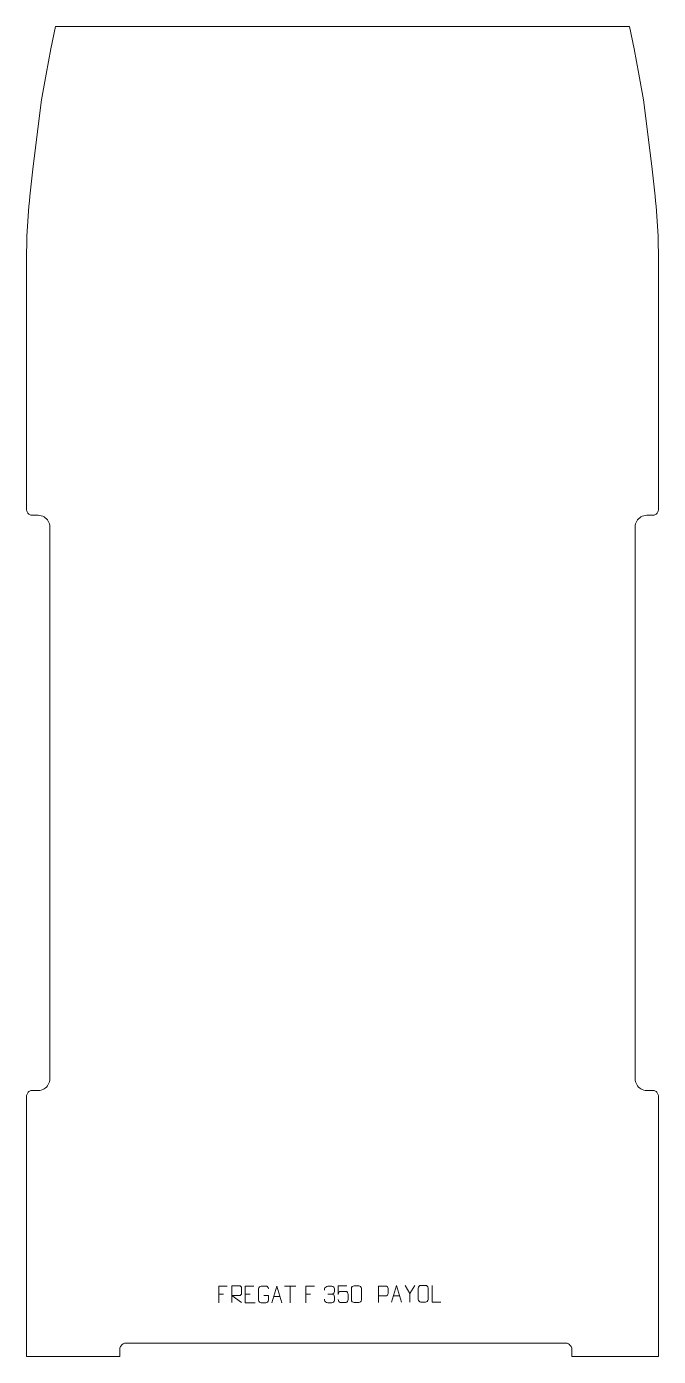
# Model space of a CAD drawing. Header units: millimetres. Extents: x -475 to 475, y -1345 to 655.
import ezdxf

# ---------------------------------------------------------------- set-up
doc = ezdxf.new("R2010")
doc.units = ezdxf.units.MM
doc.header["$MEASUREMENT"] = 0
doc.layers.add('layer 1', color=7, linetype='Continuous')

msp = doc.modelspace()

# ---------------------------------------------------------------- linework, layer by layer
at = {"layer": 'layer 1', "color": 242, "lineweight": 9}
msp.add_open_spline([(-474.9999, -71.2501), (-474.9999, -71.2501), (-474.9999, 309.7232), (-474.9999, 309.7232), (-474.9999, 309.7232), (-474.9999, 309.7232), (-474.9645, 317.2612), (-474.9645, 317.2612), (-474.9645, 317.2612), (-474.9645, 317.2612), (-474.8609, 324.7989), (-474.8609, 324.7989), (-474.8609, 324.7989), (-474.8609, 324.7989), (-474.6865, 332.3359), (-474.6865, 332.3359), (-474.6865, 332.3359), (-474.6865, 332.3359), (-474.4439, 339.8701), (-474.4439, 339.8701), (-474.4439, 339.8701), (-474.4439, 339.8701), (-474.1314, 347.4021), (-474.1314, 347.4021), (-474.1314, 347.4021), (-474.1314, 347.4021), (-473.7487, 354.9304), (-473.7487, 354.9304), (-473.7487, 354.9304), (-473.7487, 354.9304), (-473.2974, 362.4557), (-473.2974, 362.4557), (-473.2974, 362.4557), (-473.2974, 362.4557), (-472.7765, 369.9756), (-472.7765, 369.9756), (-472.7765, 369.9756), (-472.7765, 369.9756), (-472.1863, 377.4907), (-472.1863, 377.4907), (-472.1863, 377.4907), (-472.1863, 377.4907), (-471.5264, 385.0009), (-471.5264, 385.0009), (-471.5264, 385.0009), (-471.5264, 385.0009), (-470.7982, 392.5035), (-470.7982, 392.5035), (-470.7982, 392.5035), (-470.7982, 392.5035), (-469.9994, 399.9994), (-469.9994, 399.9994), (-469.9994, 399.9994), (-469.9994, 399.9994), (-464.9999, 444.9998), (-464.9999, 444.9998), (-464.9999, 444.9998), (-464.9999, 444.9998), (-452.4995, 544.9995), (-452.4995, 544.9995), (-452.4995, 544.9995), (-452.4995, 544.9995), (-445.8149, 583.4171), (-445.8149, 583.4171), (-445.8149, 583.4171), (-445.8149, 583.4171), (-438.4418, 621.7081), (-438.4418, 621.7081), (-438.4418, 621.7081), (-438.4418, 621.7081), (-431.4104, 654.9994), (-431.4104, 654.9994), (-431.4104, 654.9994), (-431.4104, 654.9994), (431.4104, 654.9994), (431.4104, 654.9994), (431.4104, 654.9994), (431.4104, 654.9994), (438.4426, 621.7081), (438.4426, 621.7081), (438.4426, 621.7081), (438.4426, 621.7081), (445.8149, 583.4171), (445.8149, 583.4171), (445.8149, 583.4171), (445.8149, 583.4171), (452.5006, 544.9995), (452.5006, 544.9995), (452.5006, 544.9995), (452.5006, 544.9995), (464.9997, 444.9998), (464.9997, 444.9998), (464.9997, 444.9998), (464.9997, 444.9998), (470.0002, 399.9994), (470.0002, 399.9994), (470.0002, 399.9994), (470.0002, 399.9994), (470.798, 392.5035), (470.798, 392.5035), (470.798, 392.5035), (470.798, 392.5035), (471.5275, 385.0009), (471.5275, 385.0009), (471.5275, 385.0009), (471.5275, 385.0009), (472.1863, 377.4907), (472.1863, 377.4907), (472.1863, 377.4907), (472.1863, 377.4907), (472.7765, 369.9756), (472.7765, 369.9756), (472.7765, 369.9756), (472.7765, 369.9756), (473.2974, 362.4557), (473.2974, 362.4557), (473.2974, 362.4557), (473.2974, 362.4557), (473.7497, 354.9304), (473.7497, 354.9304), (473.7497, 354.9304), (473.7497, 354.9304), (474.1314, 347.4021), (474.1314, 347.4021), (474.1314, 347.4021), (474.1314, 347.4021), (474.4436, 339.8701), (474.4436, 339.8701), (474.4436, 339.8701), (474.4436, 339.8701), (474.6873, 332.3359), (474.6873, 332.3359), (474.6873, 332.3359), (474.6873, 332.3359), (474.8606, 324.7989), (474.8606, 324.7989), (474.8606, 324.7989), (474.8606, 324.7989), (474.9656, 317.2612), (474.9656, 317.2612), (474.9656, 317.2612), (474.9656, 317.2612), (474.9999, 309.7232), (474.9999, 309.7232), (474.9999, 309.7232), (474.9999, 309.7232), (474.9999, -71.2501), (474.9999, -71.2501), (474.9999, -71.2501), (474.9999, -71.2501), (474.9254, -72.3925), (474.9254, -72.3925), (474.9254, -72.3925), (474.9254, -72.3925), (474.7016, -73.5142), (474.7016, -73.5142), (474.7016, -73.5142), (474.7016, -73.5142), (474.3343, -74.5986), (474.3343, -74.5986), (474.3343, -74.5986), (474.3343, -74.5986), (473.8277, -75.625), (473.8277, -75.625), (473.8277, -75.625), (473.8277, -75.625), (473.1916, -76.5772), (473.1916, -76.5772), (473.1916, -76.5772), (473.1916, -76.5772), (472.4375, -77.4367), (472.4375, -77.4367), (472.4375, -77.4367), (472.4375, -77.4367), (471.5769, -78.1919), (471.5769, -78.1919), (471.5769, -78.1919), (471.5769, -78.1919), (470.6247, -78.828), (470.6247, -78.828), (470.6247, -78.828), (470.6247, -78.828), (469.5983, -79.3343), (469.5983, -79.3343), (469.5983, -79.3343), (469.5983, -79.3343), (468.515, -79.7019), (468.515, -79.7019), (468.515, -79.7019), (468.515, -79.7019), (467.3925, -79.9257), (467.3925, -79.9257), (467.3925, -79.9257), (467.3925, -79.9257), (466.2498, -79.9999), (466.2498, -79.9999), (466.2498, -79.9999), (466.2498, -79.9999), (457.5, -79.9999), (457.5, -79.9999), (457.5, -79.9999), (457.5, -79.9999), (455.2159, -80.1494), (455.2159, -80.1494), (455.2159, -80.1494), (455.2159, -80.1494), (452.9707, -80.5961), (452.9707, -80.5961), (452.9707, -80.5961), (452.9707, -80.5961), (450.803, -81.332), (450.803, -81.332), (450.803, -81.332), (450.803, -81.332), (448.7502, -82.3449), (448.7502, -82.3449), (448.7502, -82.3449), (448.7502, -82.3449), (446.847, -83.6161), (446.847, -83.6161), (446.847, -83.6161), (446.847, -83.6161), (445.1253, -85.1261), (445.1253, -85.1261), (445.1253, -85.1261), (445.1253, -85.1261), (443.6164, -86.8464), (443.6164, -86.8464), (443.6164, -86.8464), (443.6164, -86.8464), (442.3444, -88.7497), (442.3444, -88.7497), (442.3444, -88.7497), (442.3444, -88.7497), (441.3323, -90.8024), (441.3323, -90.8024), (441.3323, -90.8024), (441.3323, -90.8024), (440.5963, -92.9705), (440.5963, -92.9705), (440.5963, -92.9705), (440.5963, -92.9705), (440.1497, -95.2157), (440.1497, -95.2157), (440.1497, -95.2157), (440.1497, -95.2157), (440.0001, -97.4997), (440.0001, -97.4997), (440.0001, -97.4997), (440.0001, -97.4997), (440.0001, -927.5004), (440.0001, -927.5004), (440.0001, -927.5004), (440.0001, -927.5004), (440.1497, -929.7845), (440.1497, -929.7845), (440.1497, -929.7845), (440.1497, -929.7845), (440.5963, -932.0294), (440.5963, -932.0294), (440.5963, -932.0294), (440.5963, -932.0294), (441.3323, -934.1964), (441.3323, -934.1964), (441.3323, -934.1964), (441.3323, -934.1964), (442.3444, -936.2502), (442.3444, -936.2502), (442.3444, -936.2502), (442.3444, -936.2502), (443.6164, -938.1535), (443.6164, -938.1535), (443.6164, -938.1535), (443.6164, -938.1535), (445.1253, -939.874), (445.1253, -939.874), (445.1253, -939.874), (445.1253, -939.874), (446.847, -941.3841), (446.847, -941.3841), (446.847, -941.3841), (446.847, -941.3841), (448.7502, -942.655), (448.7502, -942.655), (448.7502, -942.655), (448.7502, -942.655), (450.803, -943.6681), (450.803, -943.6681), (450.803, -943.6681), (450.803, -943.6681), (452.9707, -944.4041), (452.9707, -944.4041), (452.9707, -944.4041), (452.9707, -944.4041), (455.2159, -944.8505), (455.2159, -944.8505), (455.2159, -944.8505), (455.2159, -944.8505), (457.5, -945), (457.5, -945), (457.5, -945), (457.5, -945), (466.2498, -945), (466.2498, -945), (466.2498, -945), (466.2498, -945), (467.3925, -945.0742), (467.3925, -945.0742), (467.3925, -945.0742), (467.3925, -945.0742), (468.515, -945.298), (468.515, -945.298), (468.515, -945.298), (468.515, -945.298), (469.5983, -945.6656), (469.5983, -945.6656), (469.5983, -945.6656), (469.5983, -945.6656), (470.6247, -946.1721), (470.6247, -946.1721), (470.6247, -946.1721), (470.6247, -946.1721), (471.5769, -946.808), (471.5769, -946.808), (471.5769, -946.808), (471.5769, -946.808), (472.4375, -947.5632), (472.4375, -947.5632), (472.4375, -947.5632), (472.4375, -947.5632), (473.1916, -948.4228), (473.1916, -948.4228), (473.1916, -948.4228), (473.1916, -948.4228), (473.8277, -949.3749), (473.8277, -949.3749), (473.8277, -949.3749), (473.8277, -949.3749), (474.3343, -950.4013), (474.3343, -950.4013), (474.3343, -950.4013), (474.3343, -950.4013), (474.7016, -951.4857), (474.7016, -951.4857), (474.7016, -951.4857), (474.7016, -951.4857), (474.9254, -952.6074), (474.9254, -952.6074), (474.9254, -952.6074), (474.9254, -952.6074), (474.9999, -953.7498), (474.9999, -953.7498), (474.9999, -953.7498), (474.9999, -953.7498), (474.9999, -1344.9994), (474.9999, -1344.9994), (474.9999, -1344.9994), (474.9999, -1344.9994), (344.9998, -1344.9994), (344.9998, -1344.9994), (344.9998, -1344.9994), (344.9998, -1344.9994), (344.9998, -1334.9995), (344.9998, -1334.9995), (344.9998, -1334.9995), (344.9998, -1334.9995), (344.9143, -1333.694), (344.9143, -1333.694), (344.9143, -1333.694), (344.9143, -1333.694), (344.6601, -1332.4115), (344.6601, -1332.4115), (344.6601, -1332.4115), (344.6601, -1332.4115), (344.2393, -1331.173), (344.2393, -1331.173), (344.2393, -1331.173), (344.2393, -1331.173), (343.6604, -1330.0001), (343.6604, -1330.0001), (343.6604, -1330.0001), (343.6604, -1330.0001), (342.9339, -1328.9116), (342.9339, -1328.9116), (342.9339, -1328.9116), (342.9339, -1328.9116), (342.0713, -1327.9292), (342.0713, -1327.9292), (342.0713, -1327.9292), (342.0713, -1327.9292), (341.0878, -1327.0664), (341.0878, -1327.0664), (341.0878, -1327.0664), (341.0878, -1327.0664), (340.0004, -1326.3401), (340.0004, -1326.3401), (340.0004, -1326.3401), (340.0004, -1326.3401), (338.8275, -1325.7612), (338.8275, -1325.7612), (338.8275, -1325.7612), (338.8275, -1325.7612), (337.5887, -1325.3405), (337.5887, -1325.3405), (337.5887, -1325.3405), (337.5887, -1325.3405), (336.3054, -1325.0851), (336.3054, -1325.0851), (336.3054, -1325.0851), (336.3054, -1325.0851), (334.9999, -1324.9996), (334.9999, -1324.9996), (334.9999, -1324.9996), (334.9999, -1324.9996), (-325, -1324.9996), (-325, -1324.9996), (-325, -1324.9996), (-325, -1324.9996), (-326.3055, -1325.0851), (-326.3055, -1325.0851), (-326.3055, -1325.0851), (-326.3055, -1325.0851), (-327.588, -1325.3405), (-327.588, -1325.3405), (-327.588, -1325.3405), (-327.588, -1325.3405), (-328.8265, -1325.7612), (-328.8265, -1325.7612), (-328.8265, -1325.7612), (-328.8265, -1325.7612), (-329.9994, -1326.3401), (-329.9994, -1326.3401), (-329.9994, -1326.3401), (-329.9994, -1326.3401), (-331.0879, -1327.0664), (-331.0879, -1327.0664), (-331.0879, -1327.0664), (-331.0879, -1327.0664), (-332.0703, -1327.9292), (-332.0703, -1327.9292), (-332.0703, -1327.9292), (-332.0703, -1327.9292), (-332.9329, -1328.9116), (-332.9329, -1328.9116), (-332.9329, -1328.9116), (-332.9329, -1328.9116), (-333.6605, -1330.0001), (-333.6605, -1330.0001), (-333.6605, -1330.0001), (-333.6605, -1330.0001), (-334.2383, -1331.173), (-334.2383, -1331.173), (-334.2383, -1331.173), (-334.2383, -1331.173), (-334.6591, -1332.4115), (-334.6591, -1332.4115), (-334.6591, -1332.4115), (-334.6591, -1332.4115), (-334.9144, -1333.694), (-334.9144, -1333.694), (-334.9144, -1333.694), (-334.9144, -1333.694), (-334.9999, -1334.9995), (-334.9999, -1334.9995), (-334.9999, -1334.9995), (-334.9999, -1334.9995), (-334.9999, -1344.9994), (-334.9999, -1344.9994), (-334.9999, -1344.9994), (-334.9999, -1344.9994), (-474.9999, -1344.9994), (-474.9999, -1344.9994), (-474.9999, -1344.9994), (-474.9999, -1344.9994), (-474.9999, -953.7498), (-474.9999, -953.7498), (-474.9999, -953.7498), (-474.9999, -953.7498), (-474.9246, -952.6074), (-474.9246, -952.6074), (-474.9246, -952.6074), (-474.9246, -952.6074), (-474.7019, -951.4857), (-474.7019, -951.4857), (-474.7019, -951.4857), (-474.7019, -951.4857), (-474.3332, -950.4013), (-474.3332, -950.4013), (-474.3332, -950.4013), (-474.3332, -950.4013), (-473.8277, -949.3749), (-473.8277, -949.3749), (-473.8277, -949.3749), (-473.8277, -949.3749), (-473.1919, -948.4228), (-473.1919, -948.4228), (-473.1919, -948.4228), (-473.1919, -948.4228), (-472.4367, -947.5632), (-472.4367, -947.5632), (-472.4367, -947.5632), (-472.4367, -947.5632), (-471.576, -946.808), (-471.576, -946.808), (-471.576, -946.808), (-471.576, -946.808), (-470.625, -946.1721), (-470.625, -946.1721), (-470.625, -946.1721), (-470.625, -946.1721), (-469.5986, -945.6656), (-469.5986, -945.6656), (-469.5986, -945.6656), (-469.5986, -945.6656), (-468.5142, -945.298), (-468.5142, -945.298), (-468.5142, -945.298), (-468.5142, -945.298), (-467.3914, -945.0742), (-467.3914, -945.0742), (-467.3914, -945.0742), (-467.3914, -945.0742), (-466.2498, -945), (-466.2498, -945), (-466.2498, -945), (-466.2498, -945), (-457.5, -945), (-457.5, -945), (-457.5, -945), (-457.5, -945), (-455.2151, -944.8505), (-455.2151, -944.8505), (-455.2151, -944.8505), (-455.2151, -944.8505), (-452.971, -944.4041), (-452.971, -944.4041), (-452.971, -944.4041), (-452.971, -944.4041), (-450.803, -943.6681), (-450.803, -943.6681), (-450.803, -943.6681), (-450.803, -943.6681), (-448.7502, -942.655), (-448.7502, -942.655), (-448.7502, -942.655), (-448.7502, -942.655), (-446.8459, -941.3841), (-446.8459, -941.3841), (-446.8459, -941.3841), (-446.8459, -941.3841), (-445.1256, -939.874), (-445.1256, -939.874), (-445.1256, -939.874), (-445.1256, -939.874), (-443.6164, -938.1535), (-443.6164, -938.1535), (-443.6164, -938.1535), (-443.6164, -938.1535), (-442.3444, -936.2502), (-442.3444, -936.2502), (-442.3444, -936.2502), (-442.3444, -936.2502), (-441.3312, -934.1964), (-441.3312, -934.1964), (-441.3312, -934.1964), (-441.3312, -934.1964), (-440.5963, -932.0294), (-440.5963, -932.0294), (-440.5963, -932.0294), (-440.5963, -932.0294), (-440.1499, -929.7845), (-440.1499, -929.7845), (-440.1499, -929.7845), (-440.1499, -929.7845), (-439.9993, -927.5004), (-439.9993, -927.5004), (-439.9993, -927.5004), (-439.9993, -927.5004), (-439.9993, -97.4997), (-439.9993, -97.4997), (-439.9993, -97.4997), (-439.9993, -97.4997), (-440.1499, -95.2157), (-440.1499, -95.2157), (-440.1499, -95.2157), (-440.1499, -95.2157), (-440.5963, -92.9705), (-440.5963, -92.9705), (-440.5963, -92.9705), (-440.5963, -92.9705), (-441.3312, -90.8024), (-441.3312, -90.8024), (-441.3312, -90.8024), (-441.3312, -90.8024), (-442.3444, -88.7497), (-442.3444, -88.7497), (-442.3444, -88.7497), (-442.3444, -88.7497), (-443.6164, -86.8464), (-443.6164, -86.8464), (-443.6164, -86.8464), (-443.6164, -86.8464), (-445.1256, -85.1261), (-445.1256, -85.1261), (-445.1256, -85.1261), (-445.1256, -85.1261), (-446.8459, -83.6161), (-446.8459, -83.6161), (-446.8459, -83.6161), (-446.8459, -83.6161), (-448.7502, -82.3449), (-448.7502, -82.3449), (-448.7502, -82.3449), (-448.7502, -82.3449), (-450.803, -81.332), (-450.803, -81.332), (-450.803, -81.332), (-450.803, -81.332), (-452.971, -80.5961), (-452.971, -80.5961), (-452.971, -80.5961), (-452.971, -80.5961), (-455.2151, -80.1494), (-455.2151, -80.1494), (-455.2151, -80.1494), (-455.2151, -80.1494), (-457.5, -79.9999), (-457.5, -79.9999), (-457.5, -79.9999), (-457.5, -79.9999), (-466.2498, -79.9999), (-466.2498, -79.9999), (-466.2498, -79.9999), (-466.2498, -79.9999), (-467.3914, -79.9257), (-467.3914, -79.9257), (-467.3914, -79.9257), (-467.3914, -79.9257), (-468.5142, -79.7019), (-468.5142, -79.7019), (-468.5142, -79.7019), (-468.5142, -79.7019), (-469.5986, -79.3343), (-469.5986, -79.3343), (-469.5986, -79.3343), (-469.5986, -79.3343), (-470.625, -78.828), (-470.625, -78.828), (-470.625, -78.828), (-470.625, -78.828), (-471.576, -78.1919), (-471.576, -78.1919), (-471.576, -78.1919), (-471.576, -78.1919), (-472.4367, -77.4367), (-472.4367, -77.4367), (-472.4367, -77.4367), (-472.4367, -77.4367), (-473.1919, -76.5772), (-473.1919, -76.5772), (-473.1919, -76.5772), (-473.1919, -76.5772), (-473.8277, -75.625), (-473.8277, -75.625), (-473.8277, -75.625), (-473.8277, -75.625), (-474.3332, -74.5986), (-474.3332, -74.5986), (-474.3332, -74.5986), (-474.3332, -74.5986), (-474.7019, -73.5142), (-474.7019, -73.5142), (-474.7019, -73.5142), (-474.7019, -73.5142), (-474.9246, -72.3925), (-474.9246, -72.3925), (-474.9246, -72.3925), (-474.9246, -72.3925), (-474.9999, -71.2501), (-474.9999, -71.2501)], degree=3, knots=[0, 0, 0, 0, 0.005847953, 0.005847953, 0.005847953, 0.005847953, 0.011695906, 0.011695906, 0.011695906, 0.011695906, 0.01754386, 0.01754386, 0.01754386, 0.01754386, 0.023391813, 0.023391813, 0.023391813, 0.023391813, 0.029239766, 0.029239766, 0.029239766, 0.029239766, 0.035087719, 0.035087719, 0.035087719, 0.035087719, 0.040935673, 0.040935673, 0.040935673, 0.040935673, 0.046783626, 0.046783626, 0.046783626, 0.046783626, 0.052631579, 0.052631579, 0.052631579, 0.052631579, 0.058479532, 0.058479532, 0.058479532, 0.058479532, 0.064327485, 0.064327485, 0.064327485, 0.064327485, 0.070175439, 0.070175439, 0.070175439, 0.070175439, 0.076023392, 0.076023392, 0.076023392, 0.076023392, 0.081871345, 0.081871345, 0.081871345, 0.081871345, 0.087719298, 0.087719298, 0.087719298, 0.087719298, 0.093567251, 0.093567251, 0.093567251, 0.093567251, 0.099415205, 0.099415205, 0.099415205, 0.099415205, 0.105263158, 0.105263158, 0.105263158, 0.105263158, 0.111111111, 0.111111111, 0.111111111, 0.111111111, 0.116959064, 0.116959064, 0.116959064, 0.116959064, 0.122807018, 0.122807018, 0.122807018, 0.122807018, 0.128654971, 0.128654971, 0.128654971, 0.128654971, 0.134502924, 0.134502924, 0.134502924, 0.134502924, 0.140350877, 0.140350877, 0.140350877, 0.140350877, 0.14619883, 0.14619883, 0.14619883, 0.14619883, 0.152046784, 0.152046784, 0.152046784, 0.152046784, 0.157894737, 0.157894737, 0.157894737, 0.157894737, 0.16374269, 0.16374269, 0.16374269, 0.16374269, 0.169590643, 0.169590643, 0.169590643, 0.169590643, 0.175438596, 0.175438596, 0.175438596, 0.175438596, 0.18128655, 0.18128655, 0.18128655, 0.18128655, 0.187134503, 0.187134503, 0.187134503, 0.187134503, 0.192982456, 0.192982456, 0.192982456, 0.192982456, 0.198830409, 0.198830409, 0.198830409, 0.198830409, 0.204678363, 0.204678363, 0.204678363, 0.204678363, 0.210526316, 0.210526316, 0.210526316, 0.210526316, 0.216374269, 0.216374269, 0.216374269, 0.216374269, 0.222222222, 0.222222222, 0.222222222, 0.222222222, 0.228070175, 0.228070175, 0.228070175, 0.228070175, 0.233918129, 0.233918129, 0.233918129, 0.233918129, 0.239766082, 0.239766082, 0.239766082, 0.239766082, 0.245614035, 0.245614035, 0.245614035, 0.245614035, 0.251461988, 0.251461988, 0.251461988, 0.251461988, 0.257309942, 0.257309942, 0.257309942, 0.257309942, 0.263157895, 0.263157895, 0.263157895, 0.263157895, 0.269005848, 0.269005848, 0.269005848, 0.269005848, 0.274853801, 0.274853801, 0.274853801, 0.274853801, 0.280701754, 0.280701754, 0.280701754, 0.280701754, 0.286549708, 0.286549708, 0.286549708, 0.286549708, 0.292397661, 0.292397661, 0.292397661, 0.292397661, 0.298245614, 0.298245614, 0.298245614, 0.298245614, 0.304093567, 0.304093567, 0.304093567, 0.304093567, 0.30994152, 0.30994152, 0.30994152, 0.30994152, 0.315789474, 0.315789474, 0.315789474, 0.315789474, 0.321637427, 0.321637427, 0.321637427, 0.321637427, 0.32748538, 0.32748538, 0.32748538, 0.32748538, 0.333333333, 0.333333333, 0.333333333, 0.333333333, 0.339181287, 0.339181287, 0.339181287, 0.339181287, 0.34502924, 0.34502924, 0.34502924, 0.34502924, 0.350877193, 0.350877193, 0.350877193, 0.350877193, 0.356725146, 0.356725146, 0.356725146, 0.356725146, 0.362573099, 0.362573099, 0.362573099, 0.362573099, 0.368421053, 0.368421053, 0.368421053, 0.368421053, 0.374269006, 0.374269006, 0.374269006, 0.374269006, 0.380116959, 0.380116959, 0.380116959, 0.380116959, 0.385964912, 0.385964912, 0.385964912, 0.385964912, 0.391812865, 0.391812865, 0.391812865, 0.391812865, 0.397660819, 0.397660819, 0.397660819, 0.397660819, 0.403508772, 0.403508772, 0.403508772, 0.403508772, 0.409356725, 0.409356725, 0.409356725, 0.409356725, 0.415204678, 0.415204678, 0.415204678, 0.415204678, 0.421052632, 0.421052632, 0.421052632, 0.421052632, 0.426900585, 0.426900585, 0.426900585, 0.426900585, 0.432748538, 0.432748538, 0.432748538, 0.432748538, 0.438596491, 0.438596491, 0.438596491, 0.438596491, 0.444444444, 0.444444444, 0.444444444, 0.444444444, 0.450292398, 0.450292398, 0.450292398, 0.450292398, 0.456140351, 0.456140351, 0.456140351, 0.456140351, 0.461988304, 0.461988304, 0.461988304, 0.461988304, 0.467836257, 0.467836257, 0.467836257, 0.467836257, 0.473684211, 0.473684211, 0.473684211, 0.473684211, 0.479532164, 0.479532164, 0.479532164, 0.479532164, 0.485380117, 0.485380117, 0.485380117, 0.485380117, 0.49122807, 0.49122807, 0.49122807, 0.49122807, 0.497076023, 0.497076023, 0.497076023, 0.497076023, 0.502923977, 0.502923977, 0.502923977, 0.502923977, 0.50877193, 0.50877193, 0.50877193, 0.50877193, 0.514619883, 0.514619883, 0.514619883, 0.514619883, 0.520467836, 0.520467836, 0.520467836, 0.520467836, 0.526315789, 0.526315789, 0.526315789, 0.526315789, 0.532163743, 0.532163743, 0.532163743, 0.532163743, 0.538011696, 0.538011696, 0.538011696, 0.538011696, 0.543859649, 0.543859649, 0.543859649, 0.543859649, 0.549707602, 0.549707602, 0.549707602, 0.549707602, 0.555555556, 0.555555556, 0.555555556, 0.555555556, 0.561403509, 0.561403509, 0.561403509, 0.561403509, 0.567251462, 0.567251462, 0.567251462, 0.567251462, 0.573099415, 0.573099415, 0.573099415, 0.573099415, 0.578947368, 0.578947368, 0.578947368, 0.578947368, 0.584795322, 0.584795322, 0.584795322, 0.584795322, 0.590643275, 0.590643275, 0.590643275, 0.590643275, 0.596491228, 0.596491228, 0.596491228, 0.596491228, 0.602339181, 0.602339181, 0.602339181, 0.602339181, 0.608187135, 0.608187135, 0.608187135, 0.608187135, 0.614035088, 0.614035088, 0.614035088, 0.614035088, 0.619883041, 0.619883041, 0.619883041, 0.619883041, 0.625730994, 0.625730994, 0.625730994, 0.625730994, 0.631578947, 0.631578947, 0.631578947, 0.631578947, 0.637426901, 0.637426901, 0.637426901, 0.637426901, 0.643274854, 0.643274854, 0.643274854, 0.643274854, 0.649122807, 0.649122807, 0.649122807, 0.649122807, 0.65497076, 0.65497076, 0.65497076, 0.65497076, 0.660818713, 0.660818713, 0.660818713, 0.660818713, 0.666666667, 0.666666667, 0.666666667, 0.666666667, 0.67251462, 0.67251462, 0.67251462, 0.67251462, 0.678362573, 0.678362573, 0.678362573, 0.678362573, 0.684210526, 0.684210526, 0.684210526, 0.684210526, 0.69005848, 0.69005848, 0.69005848, 0.69005848, 0.695906433, 0.695906433, 0.695906433, 0.695906433, 0.701754386, 0.701754386, 0.701754386, 0.701754386, 0.707602339, 0.707602339, 0.707602339, 0.707602339, 0.713450292, 0.713450292, 0.713450292, 0.713450292, 0.719298246, 0.719298246, 0.719298246, 0.719298246, 0.725146199, 0.725146199, 0.725146199, 0.725146199, 0.730994152, 0.730994152, 0.730994152, 0.730994152, 0.736842105, 0.736842105, 0.736842105, 0.736842105, 0.742690058, 0.742690058, 0.742690058, 0.742690058, 0.748538012, 0.748538012, 0.748538012, 0.748538012, 0.754385965, 0.754385965, 0.754385965, 0.754385965, 0.760233918, 0.760233918, 0.760233918, 0.760233918, 0.766081871, 0.766081871, 0.766081871, 0.766081871, 0.771929825, 0.771929825, 0.771929825, 0.771929825, 0.777777778, 0.777777778, 0.777777778, 0.777777778, 0.783625731, 0.783625731, 0.783625731, 0.783625731, 0.789473684, 0.789473684, 0.789473684, 0.789473684, 0.795321637, 0.795321637, 0.795321637, 0.795321637, 0.801169591, 0.801169591, 0.801169591, 0.801169591, 0.807017544, 0.807017544, 0.807017544, 0.807017544, 0.812865497, 0.812865497, 0.812865497, 0.812865497, 0.81871345, 0.81871345, 0.81871345, 0.81871345, 0.824561404, 0.824561404, 0.824561404, 0.824561404, 0.830409357, 0.830409357, 0.830409357, 0.830409357, 0.83625731, 0.83625731, 0.83625731, 0.83625731, 0.842105263, 0.842105263, 0.842105263, 0.842105263, 0.847953216, 0.847953216, 0.847953216, 0.847953216, 0.85380117, 0.85380117, 0.85380117, 0.85380117, 0.859649123, 0.859649123, 0.859649123, 0.859649123, 0.865497076, 0.865497076, 0.865497076, 0.865497076, 0.871345029, 0.871345029, 0.871345029, 0.871345029, 0.877192982, 0.877192982, 0.877192982, 0.877192982, 0.883040936, 0.883040936, 0.883040936, 0.883040936, 0.888888889, 0.888888889, 0.888888889, 0.888888889, 0.894736842, 0.894736842, 0.894736842, 0.894736842, 0.900584795, 0.900584795, 0.900584795, 0.900584795, 0.906432749, 0.906432749, 0.906432749, 0.906432749, 0.912280702, 0.912280702, 0.912280702, 0.912280702, 0.918128655, 0.918128655, 0.918128655, 0.918128655, 0.923976608, 0.923976608, 0.923976608, 0.923976608, 0.929824561, 0.929824561, 0.929824561, 0.929824561, 0.935672515, 0.935672515, 0.935672515, 0.935672515, 0.941520468, 0.941520468, 0.941520468, 0.941520468, 0.947368421, 0.947368421, 0.947368421, 0.947368421, 0.953216374, 0.953216374, 0.953216374, 0.953216374, 0.959064327, 0.959064327, 0.959064327, 0.959064327, 0.964912281, 0.964912281, 0.964912281, 0.964912281, 0.970760234, 0.970760234, 0.970760234, 0.970760234, 0.976608187, 0.976608187, 0.976608187, 0.976608187, 0.98245614, 0.98245614, 0.98245614, 0.98245614, 0.988304094, 0.988304094, 0.988304094, 0.988304094, 1, 1, 1, 1], dxfattribs=at)
at = {"layer": 'layer 1', "color": 250, "lineweight": 9}
for points, knots in [([(-173.3182, -1239.3386), (-173.3182, -1239.3386), (-186.1922, -1239.3386), (-186.1922, -1239.3386), (-186.1922, -1239.3386), (-186.1922, -1239.3386), (-186.1922, -1264.2922), (-186.1922, -1264.2922)], [0, 0, 0, 0, 0.333333333, 0.333333333, 0.333333333, 0.333333333, 1, 1, 1, 1]), ([(-166.3561, -1263.695), (-166.3561, -1263.695), (-166.3561, -1238.7415), (-166.3561, -1238.7415), (-166.3561, -1238.7415), (-162.7613, -1238.7415), (-159.1658, -1238.7415), (-155.5706, -1238.7415), (-155.5706, -1238.7415), (-153.2453, -1238.7792), (-151.688, -1240.2692), (-151.6921, -1242.6356), (-151.6921, -1242.6356), (-151.6925, -1244.6711), (-151.6925, -1247.7305), (-151.6921, -1249.7665), (-151.6921, -1249.7665), (-151.6986, -1251.642), (-153.5109, -1253.5838), (-155.5204, -1253.6029), (-155.5204, -1253.6029), (-155.5204, -1253.6029), (-166.3561, -1253.6029), (-166.3561, -1253.6029), (-166.3561, -1253.6029), (-166.3561, -1253.6029), (-151.7014, -1263.695), (-151.7014, -1263.695)], [0, 0, 0, 0, 0.125, 0.125, 0.125, 0.125, 0.25, 0.25, 0.25, 0.25, 0.375, 0.375, 0.375, 0.375, 0.5, 0.5, 0.5, 0.5, 0.625, 0.625, 0.625, 0.625, 0.75, 0.75, 0.75, 0.75, 1, 1, 1, 1]), ([(-133.3182, -1239.3386), (-133.3182, -1239.3386), (-146.1921, -1239.3386), (-146.1921, -1239.3386), (-146.1921, -1239.3386), (-146.1921, -1239.3386), (-146.1921, -1264.2922), (-146.1921, -1264.2922), (-146.1921, -1264.2922), (-146.1921, -1264.2922), (-131.3263, -1264.2922), (-131.3263, -1264.2922)], [0, 0, 0, 0, 0.25, 0.25, 0.25, 0.25, 0.5, 0.5, 0.5, 0.5, 1, 1, 1, 1]), ([(-118.5043, -1253.3064), (-118.5043, -1253.3064), (-111.3362, -1253.3064), (-111.3362, -1253.3064), (-111.3362, -1253.3064), (-111.3362, -1253.3064), (-111.3362, -1260.4745), (-111.3362, -1260.4745), (-111.3362, -1260.4745), (-111.4759, -1262.7979), (-113.1531, -1264.2775), (-115.3009, -1264.2883), (-115.3009, -1264.2883), (-117.6327, -1264.2879), (-119.9647, -1264.2879), (-122.2962, -1264.2883), (-122.2962, -1264.2883), (-124.2211, -1264.3937), (-126.1933, -1262.5092), (-126.1821, -1260.4919), (-126.1821, -1260.4919), (-126.1817, -1254.7218), (-126.1817, -1248.9521), (-126.1821, -1243.1828), (-126.1821, -1243.1828), (-126.1779, -1241.0447), (-124.4311, -1239.3255), (-122.2788, -1239.3389), (-122.2788, -1239.3389), (-119.9531, -1239.3389), (-117.627, -1239.3389), (-115.3009, -1239.3389), (-115.3009, -1239.3389), (-113.3542, -1239.3035), (-111.3628, -1240.795), (-111.3362, -1243.2327)], [0, 0, 0, 0, 0.1, 0.1, 0.1, 0.1, 0.2, 0.2, 0.2, 0.2, 0.3, 0.3, 0.3, 0.3, 0.4, 0.4, 0.4, 0.4, 0.5, 0.5, 0.5, 0.5, 0.6, 0.6, 0.6, 0.6, 0.7, 0.7, 0.7, 0.7, 0.8, 0.8, 0.8, 0.8, 1, 1, 1, 1]), ([(-106.2296, -1264.2921), (-106.2296, -1264.2921), (-98.8586, -1239.3386), (-98.8586, -1239.3386), (-98.8586, -1239.3386), (-98.8586, -1239.3386), (-91.2887, -1264.2921), (-91.2887, -1264.2921)], [0, 0, 0, 0, 0.333333333, 0.333333333, 0.333333333, 0.333333333, 1, 1, 1, 1]), ([(-42.3221, -1239.3386), (-42.3221, -1239.3386), (-55.1961, -1239.3386), (-55.1961, -1239.3386), (-55.1961, -1239.3386), (-55.1961, -1239.3386), (-55.1961, -1264.2922), (-55.1961, -1264.2922)], [0, 0, 0, 0, 0.333333333, 0.333333333, 0.333333333, 0.333333333, 1, 1, 1, 1]), ([(-26.8629, -1245.1779), (-26.8629, -1245.1779), (-26.8629, -1243.3207), (-26.8629, -1243.3207), (-26.8629, -1243.3207), (-26.8772, -1241.5788), (-24.2127, -1239.4607), (-22.1536, -1239.4834), (-22.1536, -1239.4834), (-20.0895, -1239.4834), (-18.0255, -1239.4834), (-15.9618, -1239.4834), (-15.9618, -1239.4834), (-13.7673, -1239.4746), (-12.169, -1241.3214), (-12.1246, -1243.2335), (-12.1246, -1243.2335), (-12.125, -1244.6686), (-12.125, -1246.1037), (-12.1246, -1247.5392), (-12.1246, -1247.5392), (-12.1732, -1249.1927), (-13.7758, -1251.4227), (-15.9741, -1251.4127), (-15.9741, -1251.4127), (-13.7704, -1251.4239), (-12.1624, -1253.2271), (-12.1084, -1255.2866), (-12.1084, -1255.2866), (-12.1088, -1257.0713), (-12.1088, -1258.856), (-12.1084, -1260.6411), (-12.1084, -1260.6411), (-12.0983, -1262.7025), (-14.1532, -1264.4656), (-15.9741, -1264.4575), (-15.9741, -1264.4575), (-18.0394, -1264.4572), (-20.1046, -1264.4572), (-22.1702, -1264.4575), (-22.1702, -1264.4575), (-24.3388, -1264.446), (-26.8698, -1262.0458), (-26.8884, -1260.584), (-26.8884, -1260.584), (-26.8884, -1260.584), (-26.8884, -1258.6754), (-26.8884, -1258.6754)], [0, 0, 0, 0, 0.076923077, 0.076923077, 0.076923077, 0.076923077, 0.153846154, 0.153846154, 0.153846154, 0.153846154, 0.230769231, 0.230769231, 0.230769231, 0.230769231, 0.307692308, 0.307692308, 0.307692308, 0.307692308, 0.384615385, 0.384615385, 0.384615385, 0.384615385, 0.461538462, 0.461538462, 0.461538462, 0.461538462, 0.538461538, 0.538461538, 0.538461538, 0.538461538, 0.615384615, 0.615384615, 0.615384615, 0.615384615, 0.692307692, 0.692307692, 0.692307692, 0.692307692, 0.769230769, 0.769230769, 0.769230769, 0.769230769, 0.846153846, 0.846153846, 0.846153846, 0.846153846, 1, 1, 1, 1]), ([(6.3391, -1238.9683), (6.3391, -1238.9683), (-6.5126, -1238.9683), (-6.5126, -1238.9683), (-6.5126, -1238.9683), (-6.5123, -1243.1989), (-6.5123, -1247.4298), (-6.5126, -1251.661), (-6.5126, -1251.661), (-6.5129, -1248.3509), (-4.8819, -1247.2791), (-2.0699, -1247.2186), (-2.0699, -1247.2186), (0.3697, -1247.2183), (2.8092, -1247.2183), (5.2484, -1247.2186), (5.2484, -1247.2186), (6.8982, -1247.2118), (8.3731, -1249.5923), (8.4016, -1251.661), (8.4016, -1251.661), (8.4013, -1254.2483), (8.4013, -1256.8359), (8.4016, -1259.4236), (8.4016, -1259.4236), (8.4478, -1261.383), (6.9484, -1263.8193), (5.3225, -1263.8778), (5.3225, -1263.8778), (3.366, -1263.8775), (-1.529, -1263.8775), (-3.486, -1263.8778), (-3.486, -1263.8778), (-5.3315, -1263.8866), (-6.4386, -1261.9218), (-6.4594, -1259.3707)], [0, 0, 0, 0, 0.1, 0.1, 0.1, 0.1, 0.2, 0.2, 0.2, 0.2, 0.3, 0.3, 0.3, 0.3, 0.4, 0.4, 0.4, 0.4, 0.5, 0.5, 0.5, 0.5, 0.6, 0.6, 0.6, 0.6, 0.7, 0.7, 0.7, 0.7, 0.8, 0.8, 0.8, 0.8, 1, 1, 1, 1]), ([(17.3643, -1238.9238), (19.7304, -1238.9238), (22.0969, -1238.9238), (24.4634, -1238.9238), (24.4634, -1238.9238), (26.4439, -1238.8882), (28.4699, -1240.3825), (28.497, -1242.8246), (28.497, -1242.8246), (28.4966, -1248.582), (28.4966, -1254.3398), (28.497, -1260.098), (28.497, -1260.098), (28.3549, -1262.4256), (26.6485, -1263.9079), (24.4634, -1263.9187), (24.4634, -1263.9187), (22.091, -1263.9183), (19.7186, -1263.9183), (17.3466, -1263.9187), (17.3466, -1263.9187), (15.3881, -1264.0243), (13.3817, -1262.1364), (13.3931, -1260.1154), (13.3931, -1260.1154), (13.3935, -1254.3348), (13.3935, -1248.5545), (13.3931, -1242.7747), (13.3931, -1242.7747), (13.3974, -1240.6327), (15.1745, -1238.9102), (17.3643, -1238.9238)], [0, 0, 0, 0, 0.111111111, 0.111111111, 0.111111111, 0.111111111, 0.222222222, 0.222222222, 0.222222222, 0.222222222, 0.333333333, 0.333333333, 0.333333333, 0.333333333, 0.444444444, 0.444444444, 0.444444444, 0.444444444, 0.555555556, 0.555555556, 0.555555556, 0.555555556, 0.666666667, 0.666666667, 0.666666667, 0.666666667, 0.777777778, 0.777777778, 0.777777778, 0.777777778, 1, 1, 1, 1]), ([(53.9304, -1264.1004), (53.9304, -1264.1004), (53.9304, -1239.1468), (53.9304, -1239.1468), (53.9304, -1239.1468), (57.5254, -1239.1468), (61.1207, -1239.1468), (64.7161, -1239.1468), (64.7161, -1239.1468), (67.0413, -1239.1847), (68.5987, -1240.6748), (68.5945, -1243.0409), (68.5945, -1243.0409), (68.5941, -1245.0766), (68.5941, -1248.1359), (68.5945, -1250.1719), (68.5945, -1250.1719), (68.588, -1252.0473), (66.7758, -1253.9892), (64.7662, -1254.0083), (64.7662, -1254.0083), (64.7662, -1254.0083), (53.9304, -1254.0083), (53.9304, -1254.0083)], [0, 0, 0, 0, 0.142857143, 0.142857143, 0.142857143, 0.142857143, 0.285714286, 0.285714286, 0.285714286, 0.285714286, 0.428571429, 0.428571429, 0.428571429, 0.428571429, 0.571428571, 0.571428571, 0.571428571, 0.571428571, 0.714285714, 0.714285714, 0.714285714, 0.714285714, 1, 1, 1, 1]), ([(73.8489, -1263.2577), (73.8489, -1263.2577), (81.2199, -1238.3042), (81.2199, -1238.3042), (81.2199, -1238.3042), (81.2199, -1238.3042), (88.7898, -1263.2577), (88.7898, -1263.2577)], [0, 0, 0, 0, 0.333333333, 0.333333333, 0.333333333, 0.333333333, 1, 1, 1, 1]), ([(108.641, -1238.3042), (108.641, -1238.3042), (101.3186, -1250.2029), (101.3186, -1250.2029), (101.3186, -1250.2029), (101.3186, -1250.2029), (101.3193, -1263.2578), (101.3193, -1263.2578)], [0, 0, 0, 0, 0.333333333, 0.333333333, 0.333333333, 0.333333333, 1, 1, 1, 1]), ([(117.7997, -1238.3045), (120.1254, -1238.3045), (122.4515, -1238.3045), (124.7776, -1238.3045), (124.7776, -1238.3045), (126.7242, -1238.2689), (128.7156, -1239.7605), (128.7423, -1242.1981), (128.7423, -1242.1981), (128.7419, -1247.945), (128.7419, -1253.6923), (128.7423, -1259.44), (128.7423, -1259.44), (128.6025, -1261.7634), (126.9253, -1263.243), (124.7776, -1263.2538), (124.7776, -1263.2538), (122.4457, -1263.2534), (120.1138, -1263.2534), (117.7823, -1263.2538), (117.7823, -1263.2538), (115.8573, -1263.3592), (113.8852, -1261.4747), (113.8964, -1259.4574), (113.8964, -1259.4574), (113.8967, -1253.6873), (113.8967, -1247.9176), (113.8964, -1242.1483), (113.8964, -1242.1483), (113.9006, -1240.0102), (115.6473, -1238.291), (117.7997, -1238.3045)], [0, 0, 0, 0, 0.111111111, 0.111111111, 0.111111111, 0.111111111, 0.222222222, 0.222222222, 0.222222222, 0.222222222, 0.333333333, 0.333333333, 0.333333333, 0.333333333, 0.444444444, 0.444444444, 0.444444444, 0.444444444, 0.555555556, 0.555555556, 0.555555556, 0.555555556, 0.666666667, 0.666666667, 0.666666667, 0.666666667, 0.777777778, 0.777777778, 0.777777778, 0.777777778, 1, 1, 1, 1]), ([(147.7939, -1263.2578), (147.7939, -1263.2578), (134.8448, -1263.2578), (134.8448, -1263.2578), (134.8448, -1263.2578), (134.8448, -1263.2578), (134.8448, -1238.3042), (134.8448, -1238.3042)], [0, 0, 0, 0, 0.333333333, 0.333333333, 0.333333333, 0.333333333, 1, 1, 1, 1])]:
    msp.add_open_spline(points, degree=3, knots=knots, dxfattribs=at)
for points in [[(-87.2527, -1239.3621), (-87.2527, -1239.3621), (-70.2655, -1239.3621), (-70.2655, -1239.3621)], [(-78.7589, -1264.2921), (-78.7589, -1264.2921), (-78.7589, -1239.3386), (-78.7589, -1239.3386)], [(101.3186, -1250.2029), (101.3186, -1250.2029), (93.9977, -1238.3042), (93.9977, -1238.3042)], [(-186.1922, -1251.2183), (-186.1922, -1251.2183), (-179.0241, -1251.2183), (-179.0241, -1251.2183)], [(-146.1921, -1251.2183), (-146.1921, -1251.2183), (-139.024, -1251.2183), (-139.024, -1251.2183)], [(-103.507, -1255.0427), (-103.507, -1255.0427), (-94.0113, -1255.0427), (-94.0113, -1255.0427)], [(-55.1961, -1251.2183), (-55.1961, -1251.2183), (-48.028, -1251.2183), (-48.028, -1251.2183)], [(-22.1532, -1251.4231), (-22.1532, -1251.4231), (-15.9568, -1251.4231), (-15.9568, -1251.4231)], [(76.5715, -1254.0083), (76.5715, -1254.0083), (86.0672, -1254.0083), (86.0672, -1254.0083)]]:
    msp.add_open_spline(points, degree=3, dxfattribs=at)

doc.saveas('drawing.dxf')
